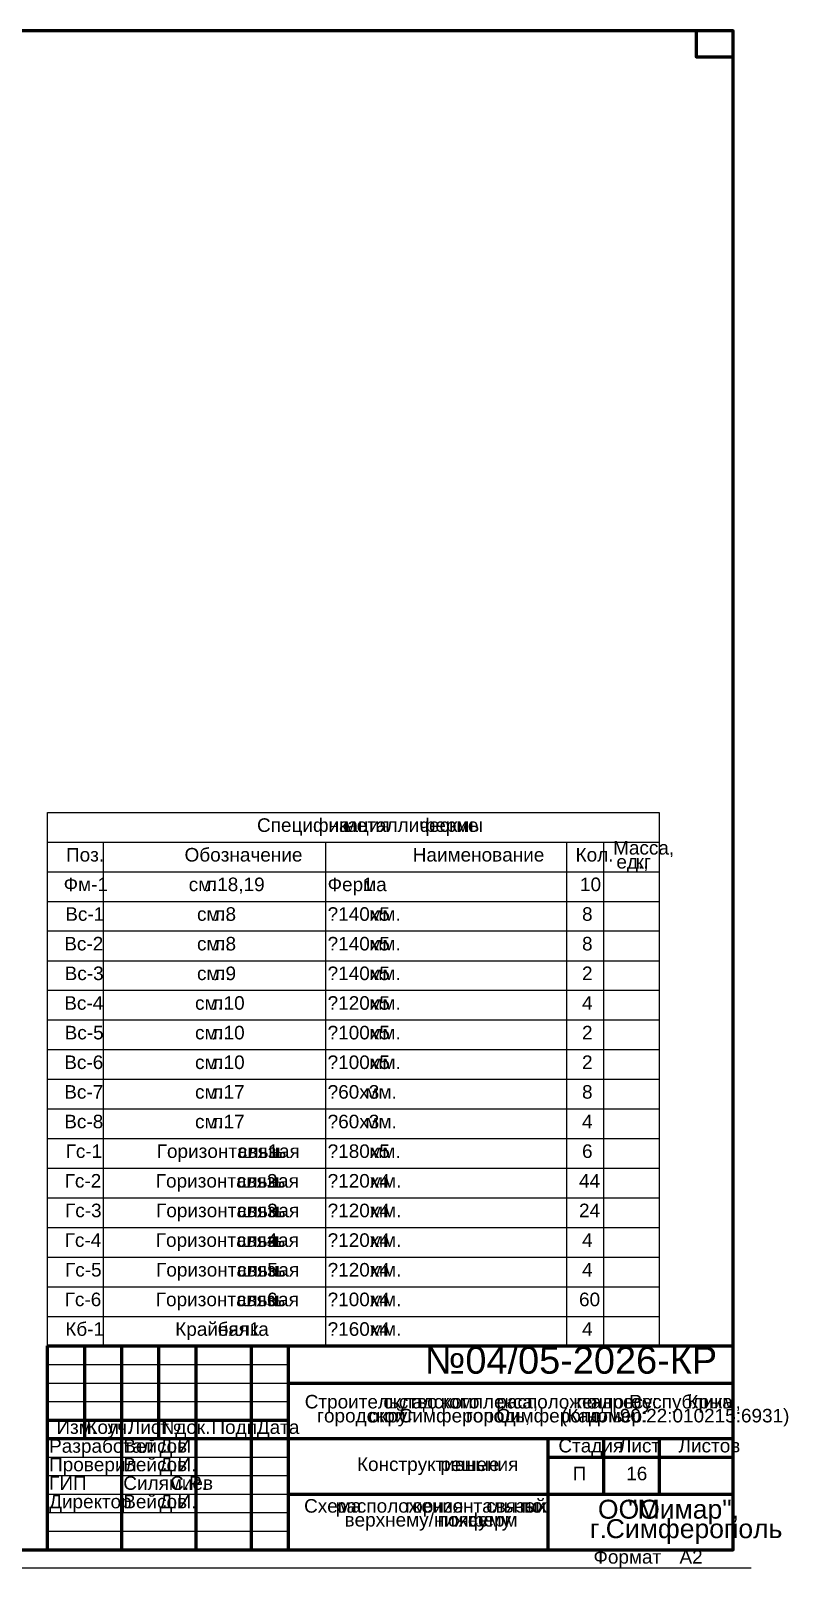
# Model space of a CAD drawing. Extents: x 8 to 21351, y 0 to 420.
# Drawn here: x 15952.3 to 16156.7, y 0.1 to 415.1 of the extents above; entities that cross this region are included whole.
import ezdxf

# ---------------------------------------------------------------- set-up
doc = ezdxf.new("R2010")
doc.units = 0
doc.styles.add('TEYPDFCAD_TEXT', font='arial.ttf')

msp = doc.modelspace()

# ---------------------------------------------------------------- linework, layer by layer
at = {"lineweight": 25}
for p, q in [((15956.82, 60.07), (15956.82, 204.09)), ((15956.82, 204.09), (16121.85, 204.09)), ((16121.85, 204.09), (16121.85, 60.07)), ((15956.82, 196.09), (16121.85, 196.09)), ((15971.82, 196.09), (15971.82, 60.07)), ((16031.83, 196.09), (16031.83, 60.07)), ((16096.83, 196.09), (16096.83, 60.07)), ((16106.85, 196.09), (16106.85, 60.07)), ((15956.82, 188.09), (16121.85, 188.09)), ((15956.82, 180.09), (16121.85, 180.09)), ((15956.82, 172.09), (16121.85, 172.09)), ((15956.82, 164.08), (16121.85, 164.08)), ((15956.82, 156.08), (16121.85, 156.08)), ((15956.82, 148.08), (16121.85, 148.08)), ((15956.82, 140.08), (16121.85, 140.08)), ((15956.82, 132.08), (16121.85, 132.08)), ((15956.82, 124.08), (16121.85, 124.08)), ((15956.82, 116.08), (16121.85, 116.08)), ((15956.82, 108.08), (16121.85, 108.08)), ((15956.82, 100.08), (16121.85, 100.08)), ((15956.82, 92.07), (16121.85, 92.07)), ((15956.82, 84.07), (16121.85, 84.07)), ((15956.82, 76.07), (16121.85, 76.07)), ((15956.82, 68.07), (16121.85, 68.07)), ((15956.82, 60.07), (16121.85, 60.07)), ((15956.84, 55.1), (16021.84, 55.1)), ((15956.84, 50.08), (16021.84, 50.08)), ((15956.84, 45.08), (16021.84, 45.08)), ((15956.84, 30.1), (16021.84, 30.1)), ((15956.84, 25.08), (16021.84, 25.08)), ((15956.84, 20.09), (16021.84, 20.09)), ((15956.84, 15.09), (16021.84, 15.09)), ((15956.84, 10.1), (16021.84, 10.1)), ((16146.72, 0.08), (15552.85, 0.08))]:
    msp.add_line(p, q, dxfattribs=at)
at = {"lineweight": 60}
for p, q in [((15956.84, 60.09), (16141.83, 60.09)), ((15956.84, 5.08), (15956.84, 60.09)), ((15966.83, 60.09), (15966.83, 35.09)), ((15976.84, 60.09), (15976.84, 5.08)), ((15986.83, 60.09), (15986.83, 35.09)), ((15996.84, 60.09), (15996.84, 5.08)), ((16011.83, 60.09), (16011.83, 5.08)), ((16021.84, 5.08), (16021.84, 60.09)), ((16141.83, 5.08), (16141.83, 60.09)), ((16021.84, 50.08), (16141.83, 50.08)), ((15956.84, 40.09), (16021.84, 40.09)), ((15956.84, 35.09), (16141.83, 35.09)), ((16091.84, 35.09), (16091.84, 5.08)), ((16106.83, 35.09), (16106.83, 20.09)), ((16121.83, 35.09), (16121.83, 20.09)), ((16091.84, 30.1), (16141.83, 30.1)), ((16021.84, 20.09), (16141.83, 20.09)), ((15956.84, 5.08), (16141.83, 5.08))]:
    msp.add_line(p, q, dxfattribs=at)
for points in [[(15572.85, 5.08), (16141.83, 5.08), (16141.83, 415.08), (15572.85, 415.08)], [(16141.83, 408.07), (16141.83, 415.08), (16131.82, 415.08), (16131.82, 408.07)]]:
    msp.add_lwpolyline(points, close=True, dxfattribs=at)

# ---------------------------------------------------------------- texts
at = {"color": 7, "style": 'TEYPDFCAD_TEXT'}
for s, height, p in [('Спецификация', 3.6618, (16013.37, 198.84)), ('на', 3.662, (16032.65, 198.84)), ('металлические', 3.6618, (16036.74, 198.84)), ('фермы', 3.662, (16057.26, 198.84)), ('Масса,', 3.662, (16109.43, 192.72)), ('Поз.', 3.662, (15961.83, 190.84)), ('Обозначение', 3.6618, (15993.82, 190.84)), ('Наименование', 3.6618, (16055.37, 190.84)), ('Кол.', 3.662, (16099.31, 190.84)), ('ед.,', 3.662, (16110.32, 188.95)), ('кг', 3.662, (16115.5, 188.95)), ('Фм-1', 3.662, (15961.2, 182.84)), ('см.', 3.662, (15994.94, 182.84)), ('л.', 3.662, (15999.59, 182.84)), ('18,19', 3.662, (16002.63, 182.84)), ('Ферма', 3.662, (16032.42, 182.84)), ('1', 3.66, (16041.87, 182.84)), ('10', 3.662, (16100.5, 182.84)), ('Вс-1', 3.662, (15961.64, 174.84)), ('8', 3.66, (16004.87, 174.84)), ('\ue726140х5', 3.662, (16032.42, 174.84)), ('8', 3.66, (16101.05, 174.84)), ('см.', 3.662, (15997.18, 174.84)), ('л.', 3.662, (16001.83, 174.84)), ('мм.', 3.662, (16043.68, 174.84)), ('Вс-2', 3.662, (15961.37, 166.84)), ('8', 3.66, (16004.87, 166.84)), ('\ue726140х5', 3.662, (16032.42, 166.84)), ('8', 3.66, (16101.05, 166.84)), ('см.', 3.662, (15997.18, 166.84)), ('л.', 3.662, (16001.83, 166.84)), ('мм.', 3.662, (16043.68, 166.84)), ('Вс-3', 3.662, (15961.47, 158.83)), ('9', 3.66, (16004.87, 158.83)), ('\ue726140х5', 3.662, (16032.42, 158.83)), ('2', 3.66, (16101.05, 158.83)), ('см.', 3.662, (15997.18, 158.83)), ('л.', 3.662, (16001.83, 158.83)), ('мм.', 3.662, (16043.68, 158.83)), ('Вс-4', 3.662, (15961.37, 150.83)), ('см.', 3.662, (15996.65, 150.83)), ('л.', 3.662, (16001.3, 150.83)), ('10', 3.662, (16004.34, 150.83)), ('\ue726120х5', 3.662, (16032.42, 150.83)), ('мм.', 3.662, (16043.68, 150.83)), ('4', 3.66, (16101.05, 150.83)), ('Вс-5', 3.662, (15961.47, 142.83)), ('см.', 3.662, (15996.65, 142.83)), ('л.', 3.662, (16001.3, 142.83)), ('10', 3.662, (16004.34, 142.83)), ('\ue726100х5', 3.662, (16032.42, 142.83)), ('мм.', 3.662, (16043.68, 142.83)), ('2', 3.66, (16101.05, 142.83)), ('Вс-6', 3.662, (15961.37, 134.83)), ('см.', 3.662, (15996.65, 134.83)), ('л.', 3.662, (16001.3, 134.83)), ('10', 3.662, (16004.34, 134.83)), ('\ue726100х5', 3.662, (16032.42, 134.83)), ('мм.', 3.662, (16043.7, 134.83)), ('2', 3.66, (16101.05, 134.83)), ('Вс-7', 3.662, (15961.37, 126.83)), ('см.', 3.662, (15996.65, 126.83)), ('л.', 3.662, (16001.3, 126.83)), ('17', 3.662, (16004.34, 126.83)), ('\ue72660х3', 3.662, (16032.42, 126.83)), ('мм.', 3.662, (16042.61, 126.83)), ('8', 3.66, (16101.05, 126.83)), ('Вс-8', 3.662, (15961.37, 118.83)), ('см.', 3.662, (15996.65, 118.83)), ('л.', 3.662, (16001.3, 118.83)), ('17', 3.662, (16004.34, 118.83)), ('\ue72660х3', 3.662, (16032.42, 118.83)), ('мм.', 3.662, (16042.61, 118.83)), ('4', 3.66, (16101.05, 118.83)), ('Гс-1', 3.662, (15961.73, 110.83)), ('Горизонтальная', 3.6618, (15986.3, 110.83)), ('связь', 3.662, (16008.21, 110.83)), ('1', 3.66, (16016.28, 110.83)), ('\ue726180х5', 3.662, (16032.42, 110.83)), ('мм.', 3.662, (16043.68, 110.83)), ('6', 3.66, (16101.05, 110.83)), ('Гс-2', 3.662, (15961.47, 102.83)), ('Горизонтальная', 3.6618, (15986.05, 102.83)), ('связь', 3.662, (16007.95, 102.83)), ('2', 3.66, (16016.02, 102.83)), ('\ue726120х4', 3.662, (16032.42, 102.83)), ('мм.', 3.662, (16043.86, 102.83)), ('44', 3.662, (16100.24, 102.83)), ('Гс-3', 3.662, (15961.56, 94.83)), ('Горизонтальная', 3.6618, (15986.13, 94.83)), ('связь', 3.662, (16008.04, 94.83)), ('3', 3.66, (16016.11, 94.83)), ('\ue726120х4', 3.662, (16032.42, 94.83)), ('мм.', 3.662, (16043.86, 94.83)), ('24', 3.662, (16100.24, 94.83)), ('Гс-4', 3.662, (15961.47, 86.83)), ('Горизонтальная', 3.6618, (15986.05, 86.83)), ('связь', 3.662, (16007.95, 86.83)), ('4', 3.66, (16016.02, 86.83)), ('\ue726120х4', 3.662, (16032.42, 86.83)), ('мм.', 3.662, (16043.86, 86.83)), ('4', 3.66, (16101.05, 86.83)), ('Гс-5', 3.662, (15961.56, 78.82)), ('Горизонтальная', 3.6618, (15986.13, 78.82)), ('связь', 3.662, (16008.04, 78.82)), ('5', 3.66, (16016.11, 78.82)), ('\ue726120х4', 3.662, (16032.42, 78.82)), ('мм.', 3.662, (16043.86, 78.82)), ('4', 3.66, (16101.05, 78.82)), ('Гс-6', 3.662, (15961.47, 70.82)), ('Горизонтальная', 3.6618, (15986.05, 70.82)), ('связь', 3.662, (16007.95, 70.82)), ('6', 3.66, (16016.02, 70.82)), ('\ue726100х4', 3.662, (16032.42, 70.82)), ('мм.', 3.662, (16043.86, 70.82)), ('60', 3.662, (16100.24, 70.82)), ('Кб-1', 3.662, (15961.64, 62.82)), ('Крайняя', 3.662, (15991.3, 62.82)), ('балка', 3.662, (16002.71, 62.82)), ('1', 3.66, (16011.3, 62.82)), ('\ue726160х4', 3.662, (16032.42, 62.82)), ('4', 3.66, (16101.05, 62.82)), ('мм.', 3.662, (16043.86, 62.82)), ('№04/05-2026-КР', 7.3201, (16058.61, 52.6)), ('Строительство', 3.6583, (16026.24, 43.22)), ('складского', 3.658, (16047.45, 43.22)), ('комплекса,', 3.658, (16062.97, 43.22)), ('расположенного', 3.6583, (16077.95, 43.22)), ('по', 3.658, (16099.55, 43.22)), ('адресу:', 3.658, (16103.42, 43.22)), ('Республика', 3.658, (16113.75, 43.22)), ('Крым,', 3.658, (16129.45, 43.22)), ('городской', 3.658, (16029.57, 39.45)), ('округ', 3.658, (16043.44, 39.45)), ('Симферополь,', 3.6583, (16051.6, 39.45)), ('город', 3.658, (16069.77, 39.45)), ('Симферополь', 3.6583, (16077.93, 39.45)), ('(Кад.', 3.658, (16095.38, 39.45)), ('номер:', 3.658, (16102.39, 39.45)), ('90:22:010215:6931)', 3.6583, (16111.25, 39.45)), ('Изм.', 3.658, (15959.25, 36.34)), ('Кол.', 3.658, (15967.34, 36.34)), ('уч.', 3.658, (15973.07, 36.34)), ('Лист', 3.658, (15978.53, 36.34)), ('№', 3.66, (15987.47, 36.34)), ('док.', 3.658, (15991.32, 36.34)), ('Подп.', 3.658, (16001.08, 36.34)), ('Дата', 3.658, (16013.31, 36.34)), ('Разработал', 3.658, (15957.28, 31.26)), ('Вейсов', 3.658, (15977.29, 31.26)), ('Д.И', 3.658, (15987.05, 31.26)), ('Стадия', 3.658, (16094.68, 31.35)), ('Лист', 3.658, (16111.02, 31.35)), ('Листов', 3.658, (16127.1, 31.35)), ('Проверил', 3.658, (15957.28, 26.25)), ('Вейсов', 3.658, (15977.29, 26.25)), ('Д.И.', 3.658, (15987.05, 26.25)), ('Конструктивные', 3.6583, (16040.34, 26.33)), ('решения', 3.658, (16062.8, 26.33)), ('ГИП', 3.658, (15957.28, 21.25)), ('Силямиев', 3.658, (15977.29, 21.25)), ('С.Р.', 3.658, (15989.91, 21.25)), ('П', 3.66, (16098.53, 23.83)), ('16', 3.658, (16112.98, 23.83)), ('Директор', 3.658, (15957.28, 16.26)), ('Вейсов', 3.658, (15977.29, 16.26)), ('Д.И.', 3.658, (15987.05, 16.26)), ('Схема', 3.658, (16026.07, 15.09)), ('расположения', 3.6583, (16034.63, 15.09)), ('горизонтальных', 3.6583, (16053.36, 15.09)), ('связей', 3.658, (16075.23, 15.09)), ('по', 3.658, (16084.73, 15.09)), ('ООО', 5.122, (16105.34, 13.46)), ('"Мимар",', 5.122, (16113.51, 13.46)), ('верхнему/нижнему', 3.6583, (16036.98, 11.35)), ('поясу', 3.658, (16062.11, 11.35)), ('ферм', 3.658, (16070.27, 11.35)), ('Симферополь', 5.1223, (16107.44, 8.21)), ('г.', 5.122, (16103.18, 8.21)), ('Формат', 3.658, (16104.14, 1.33)), ('A2', 3.658, (16127.34, 1.33))]:
    msp.add_text(s, height=height, dxfattribs=at).set_placement(p)

doc.saveas('drawing.dxf')
